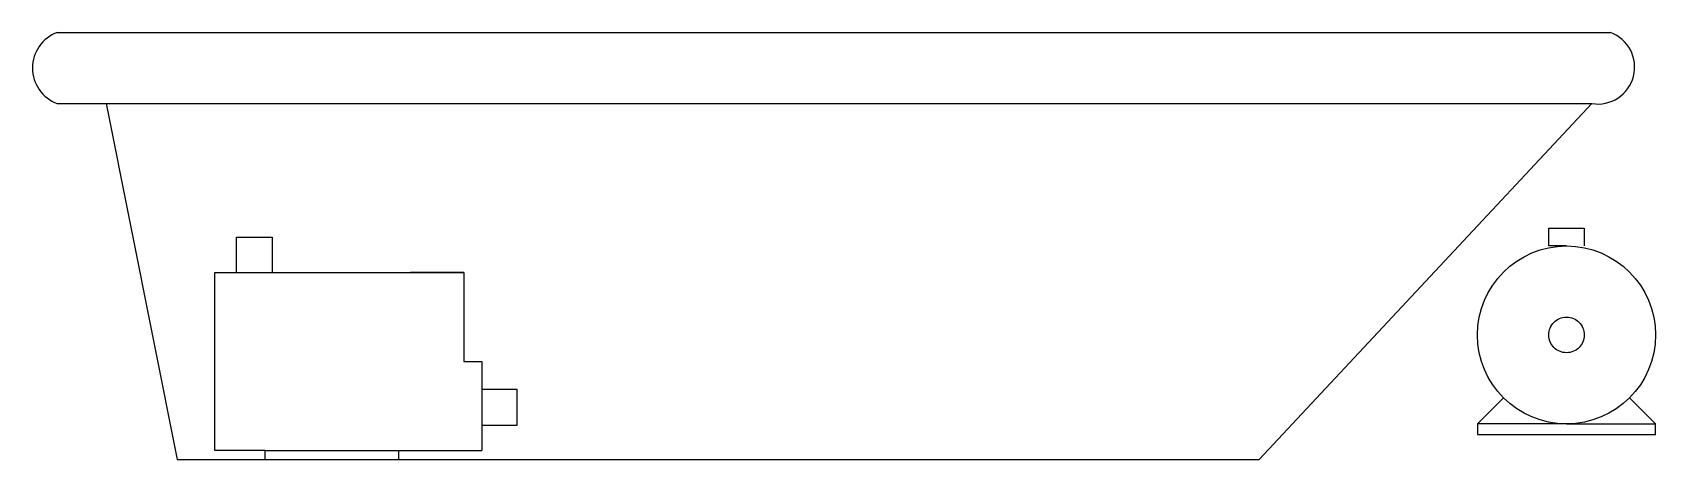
# Model space of a CAD drawing. Header units: millimetres. Extents: x 673.58 to 675.41, y 759.21 to 759.69.
import ezdxf

# ---------------------------------------------------------------- set-up
doc = ezdxf.new("R2010")
doc.units = ezdxf.units.MM
doc.linetypes.add('ACAD_ISO02W100', pattern=[15, 12, -3])
doc.layers.add('Acqualife', color=3, linetype='Continuous')

msp = doc.modelspace()

# ---------------------------------------------------------------- linework, layer by layer
at = {"layer": 'Acqualife'}
for p, q in [((673.6114, 759.6945), (675.3564, 759.6945)), ((673.6114, 759.6145), (675.3356, 759.6145))]:
    msp.add_line(p, q, dxfattribs=at)
at = {"layer": 'Acqualife', "color": 2}
for p, q in [((673.6664, 759.6145), (673.7464, 759.2145)), ((675.3356, 759.6145), (674.9619, 759.2145)), ((673.7464, 759.2145), (674.9619, 759.2145))]:
    msp.add_line(p, q, dxfattribs=at)
at = {"layer": 'Acqualife', "color": 1, "linetype": 'ACAD_ISO02W100'}
for p, q in [((673.8128, 759.4245), (673.8128, 759.4645)), ((673.8128, 759.4645), (673.8528, 759.4645)), ((673.8528, 759.4645), (673.8528, 759.4245)), ((675.2872, 759.4545), (675.2872, 759.4745)), ((675.2872, 759.4745), (675.3272, 759.4745)), ((675.3272, 759.4745), (675.3272, 759.4545)), ((675.3072, 759.4545), (675.2872, 759.4545)), ((673.7884, 759.2245), (673.7884, 759.4245)), ((673.7884, 759.4245), (674.0684, 759.4245)), ((674.0684, 759.4245), (674.0084, 759.4245)), ((674.0684, 759.4245), (674.0684, 759.4245)), ((674.0684, 759.4245), (674.0684, 759.3245)), ((674.0684, 759.3245), (674.0884, 759.3245)), ((674.0884, 759.3245), (674.0884, 759.2245)), ((674.1284, 759.2931), (674.0884, 759.2931)), ((674.1284, 759.2531), (674.1284, 759.2931)), ((675.2072, 759.2545), (675.2365, 759.2838)), ((675.3779, 759.2838), (675.4072, 759.2545)), ((674.0884, 759.2531), (674.1284, 759.2531)), ((675.2572, 759.2545), (675.2072, 759.2545)), ((675.2072, 759.2545), (675.2072, 759.2525)), ((675.2072, 759.2525), (675.2072, 759.2475)), ((675.2072, 759.2475), (675.2072, 759.2425)), ((675.3072, 759.2545), (675.2572, 759.2545)), ((675.3072, 759.2545), (675.4072, 759.2545)), ((675.4072, 759.2425), (675.4072, 759.2545)), ((675.2072, 759.2425), (675.3072, 759.2425)), ((675.3072, 759.2425), (675.4072, 759.2425)), ((673.8451, 759.2245), (673.7884, 759.2245)), ((673.8451, 759.2195), (673.8451, 759.2245)), ((673.8451, 759.2245), (673.9451, 759.2245)), ((673.8451, 759.2145), (673.8451, 759.2195)), ((673.9451, 759.2245), (673.9951, 759.2245)), ((673.9951, 759.2245), (673.9951, 759.2145)), ((673.9951, 759.2245), (674.0884, 759.2245))]:
    msp.add_line(p, q, dxfattribs=at)
for radius in [0.1, 0.02]:
    msp.add_circle((675.3072, 759.3545), radius, dxfattribs=at)
at = {"layer": 'Acqualife'}
for centre, radius, start, end in [((673.6264, 759.6545), 0.0427, 110.556, 249.444), ((675.3422, 759.6555), 0.0415, 260.9545, 69.8971)]:
    msp.add_arc(centre, radius, start, end, dxfattribs=at)

doc.saveas('drawing.dxf')
